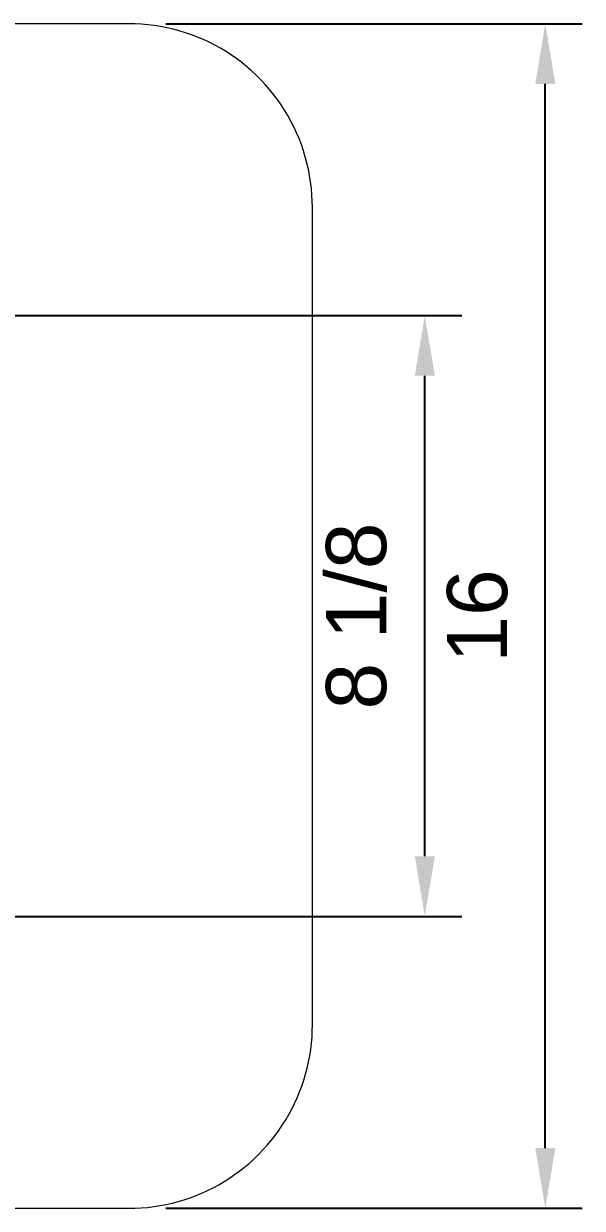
# Model space of a CAD drawing. Header units: inches. Extents: x -6.5 to 91.7, y -2.1 to 67.1.
# Drawn here: x 10.21 to 17.75, y -0.1 to 15.88 of the extents above; entities that cross this region are included whole.
import ezdxf

# ---------------------------------------------------------------- set-up
doc = ezdxf.new("R2010")
doc.units = ezdxf.units.IN
doc.header["$PDSIZE"] = -1
doc.layers.add('ZANO_R', color=7, linetype='Continuous', lineweight=0)
doc.layers.add('ZANO_W', color=1, linetype='Continuous', lineweight=0)
doc.styles.get("Standard").update_dxf_attribs({"font": 'ARIALUNI.TTF'})
doc.dimstyles.new('amerykanie', dxfattribs={"dimtxt": 50, "dimasz": 50, "dimexe": 0.5, "dimexo": 0.5, "dimgap": 1, "dimtad": 1, "dimdec": 0, "dimzin": 0, "dimlunit": 5, "dimtxsty": 'Standard', "dimcen": 0.09, "dimclrd": 1, "dimclre": 1, "dimclrt": 1, "dimazin": 0, "dimtfac": 1, "dimtdec": 0, "dimtmove": 0, "dimatfit": 3, "dimfxl": 1, "dimtzin": 0, "dimarcsym": 1})

# ---------------------------------------------------------------- blocks, each defined once
blk = doc.blocks.new('*D368')
at = {"layer": 'Defpoints', "color": 0}
for p in [(8.993, 11.945), (15.628, 11.945), (9.041, 3.834)]:
    blk.add_point(p, dxfattribs=at)
at = {"layer": 'ZANO_W', "color": 1, "lineweight": -2}
for p, q in [((9.493, 11.945), (16.128, 11.945)), ((15.628, 4.647), (15.628, 11.132)), ((9.541, 3.834), (16.128, 3.834))]:
    blk.add_line(p, q, dxfattribs=at)
at = {"layer": 'ZANO_W', "color": 1}
for points in [[(15.764, 11.132), (15.493, 11.132), (15.628, 11.945)], [(15.493, 4.647), (15.764, 4.647), (15.628, 3.834)]]:
    blk.add_solid(points, dxfattribs=at)
at = {"layer": 'ZANO_W', "color": 1, "insert": (14.706, 7.889), "char_height": 0.8125, "attachment_point": 5, "rotation": 90}
blk.add_mtext('8 1/8', dxfattribs=at)
blk = doc.blocks.new('*D369')
at = {"layer": 'Defpoints', "color": 0}
for p in [(11.631, 15.882), (17.254, 15.882), (11.631, -0.103)]:
    blk.add_point(p, dxfattribs=at)
at = {"layer": 'ZANO_W', "color": 1, "lineweight": -2}
for p, q in [((12.131, 15.882), (17.754, 15.882)), ((17.254, 0.709), (17.254, 15.069)), ((12.131, -0.103), (17.754, -0.103))]:
    blk.add_line(p, q, dxfattribs=at)
at = {"layer": 'ZANO_W', "color": 1}
for points in [[(17.39, 15.069), (17.119, 15.069), (17.254, 15.882)], [(17.119, 0.709), (17.39, 0.709), (17.254, -0.103)]]:
    blk.add_solid(points, dxfattribs=at)
at = {"layer": 'ZANO_W', "color": 1, "insert": (16.339, 7.889), "char_height": 0.8125, "attachment_point": 5, "rotation": 90}
blk.add_mtext('16', dxfattribs=at)

msp = doc.modelspace()

# ---------------------------------------------------------------- linework, layer by layer
at = {"layer": 'ZANO_R'}
for p, q in [((11.63073, 15.88168), (0.60677, 15.88168)), ((10.31179, 15.88168), (10.25274, 15.88168)), ((10.56771, 15.88168), (10.50865, 15.88168)), ((11.71729, 15.88017), (11.63073, 15.88168)), ((11.80375, 15.87564), (11.71729, 15.88017)), ((11.89, 15.86809), (11.80375, 15.87564)), ((11.97593, 15.85754), (11.89, 15.86809)), ((12.06145, 15.844), (11.97593, 15.85754)), ((12.14643, 15.82748), (12.06145, 15.844)), ((12.23079, 15.808), (12.14643, 15.82748)), ((12.31442, 15.7856), (12.23079, 15.808)), ((12.39721, 15.76028), (12.31442, 15.7856)), ((12.47907, 15.7321), (12.39721, 15.76028)), ((12.5599, 15.70107), (12.47907, 15.7321)), ((12.63959, 15.66724), (12.5599, 15.70107)), ((12.71806, 15.63065), (12.63959, 15.66724)), ((12.7952, 15.59135), (12.71806, 15.63065)), ((12.87092, 15.54937), (12.7952, 15.59135)), ((12.94514, 15.50478), (12.87092, 15.54937)), ((13.01775, 15.45763), (12.94514, 15.50478)), ((13.08867, 15.40797), (13.01775, 15.45763)), ((13.15781, 15.35587), (13.08867, 15.40797)), ((13.22509, 15.30138), (13.15781, 15.35587)), ((13.29043, 15.24458), (13.22509, 15.30138)), ((13.35375, 15.18554), (13.29043, 15.24458)), ((13.41497, 15.12432), (13.35375, 15.18554)), ((13.47402, 15.061), (13.41497, 15.12432)), ((13.53082, 14.99566), (13.47402, 15.061)), ((13.5853, 14.92837), (13.53082, 14.99566)), ((13.63741, 14.85923), (13.5853, 14.92837)), ((13.68707, 14.78831), (13.63741, 14.85923)), ((13.73422, 14.7157), (13.68707, 14.78831)), ((13.77881, 14.64149), (13.73422, 14.7157)), ((13.82078, 14.56577), (13.77881, 14.64149)), ((13.86009, 14.48863), (13.82078, 14.56577)), ((13.89668, 14.41016), (13.86009, 14.48863)), ((13.93051, 14.33047), (13.89668, 14.41016)), ((13.96153, 14.24964), (13.93051, 14.33047)), ((13.98972, 14.16778), (13.96153, 14.24964)), ((14.01503, 14.08498), (13.98972, 14.16778)), ((14.03744, 14.00136), (14.01503, 14.08498)), ((14.05692, 13.917), (14.03744, 14.00136)), ((14.07344, 13.83201), (14.05692, 13.917)), ((14.08698, 13.7465), (14.07344, 13.83201)), ((14.09753, 13.66057), (14.08698, 13.7465)), ((14.10508, 13.57432), (14.09753, 13.66057)), ((14.10961, 13.48786), (14.10508, 13.57432)), ((14.11112, 13.4013), (14.10961, 13.48786)), ((14.11112, 2.37734), (14.11112, 13.40129)), ((14.10534, 2.20806), (14.10968, 2.29265)), ((14.10968, 2.29265), (14.11112, 2.37733)), ((14.08802, 2.03958), (14.09812, 2.12368)), ((14.09812, 2.12368), (14.10534, 2.20806)), ((14.05924, 1.87268), (14.07506, 1.95589)), ((14.07506, 1.95589), (14.08802, 2.03958)), ((14.01914, 1.70813), (14.0406, 1.79006)), ((14.0406, 1.79006), (14.05924, 1.87268)), ((13.96791, 1.5467), (13.9949, 1.62698)), ((13.9949, 1.62698), (14.01914, 1.70813)), ((13.90577, 1.38914), (13.93818, 1.46739)), ((13.93818, 1.46739), (13.96791, 1.5467)), ((13.83303, 1.23619), (13.87071, 1.31204)), ((13.87071, 1.31204), (13.90577, 1.38914)), ((13.75002, 1.08856), (13.79279, 1.16167)), ((13.79279, 1.16167), (13.83303, 1.23619)), ((13.65714, 0.94694), (13.70479, 1.01696)), ((13.70479, 1.01696), (13.75002, 1.08856)), ((13.50023, 0.74721), (13.5548, 0.81199)), ((13.5548, 0.81199), (13.60712, 0.87859)), ((13.60712, 0.87859), (13.65714, 0.94694)), ((13.38463, 0.62343), (13.44349, 0.68433)), ((13.44349, 0.68433), (13.50023, 0.74721)), ((13.19608, 0.45326), (13.26085, 0.50783)), ((13.26085, 0.50783), (13.32373, 0.56457)), ((13.32373, 0.56457), (13.38463, 0.62343)), ((12.99111, 0.30327), (13.06112, 0.35093)), ((13.06112, 0.35093), (13.12947, 0.40094)), ((13.12947, 0.40094), (13.19608, 0.45326)), ((12.69602, 0.13735), (12.77187, 0.17503)), ((12.77187, 0.17503), (12.8464, 0.21527)), ((12.8464, 0.21527), (12.9195, 0.25804)), ((12.9195, 0.25804), (12.99111, 0.30327)), ((12.29993, -0.01108), (12.38108, 0.01316)), ((12.38108, 0.01316), (12.46136, 0.04016)), ((12.46136, 0.04016), (12.54067, 0.06988)), ((12.54067, 0.06988), (12.61892, 0.10229)), ((12.61892, 0.10229), (12.69602, 0.13735)), ((0.60677, -0.10306), (11.63073, -0.10306)), ((11.63073, -0.10306), (11.71541, -0.10161)), ((11.71541, -0.10161), (11.8, -0.09728)), ((11.8, -0.09728), (11.88439, -0.09006)), ((11.88439, -0.09006), (11.96848, -0.07996)), ((11.96848, -0.07996), (12.05217, -0.06699)), ((12.05217, -0.06699), (12.13538, -0.05118)), ((12.13538, -0.05118), (12.218, -0.03253)), ((12.218, -0.03253), (12.29993, -0.01108))]:
    msp.add_line(p, q, dxfattribs=at)

# ---------------------------------------------------------------- dimensions: what is measured, and where the dimension line sits
at = {"layer": 'ZANO_W'}
for base, p1, p2, picture, middle in [((17.25418, 15.88168), (11.63073, -0.10306), (11.63073, 15.88168), '*D369', (16.33906, 7.88931)), ((15.62826, 11.94455), (9.04128, 3.83407), (8.99285, 11.94455), '*D368', (14.70649, 7.88931))]:
    dim = msp.add_linear_dim(base=base, p1=p1, p2=p2, angle=90, dimstyle='amerykanie', override={"dimtxt": 0.8125, "dimasz": 0.8125, "dimgap": 0.5, "dimdec": 4, "dimaunit": 1, "dimadec": 1, "dimtdec": 4, "dimtmove": 1, "dimfrac": 2}, dxfattribs=at)
    dim.commit()
    dim.dimension.update_dxf_attribs({"geometry": picture, "text_midpoint": middle})

doc.saveas('drawing.dxf')
